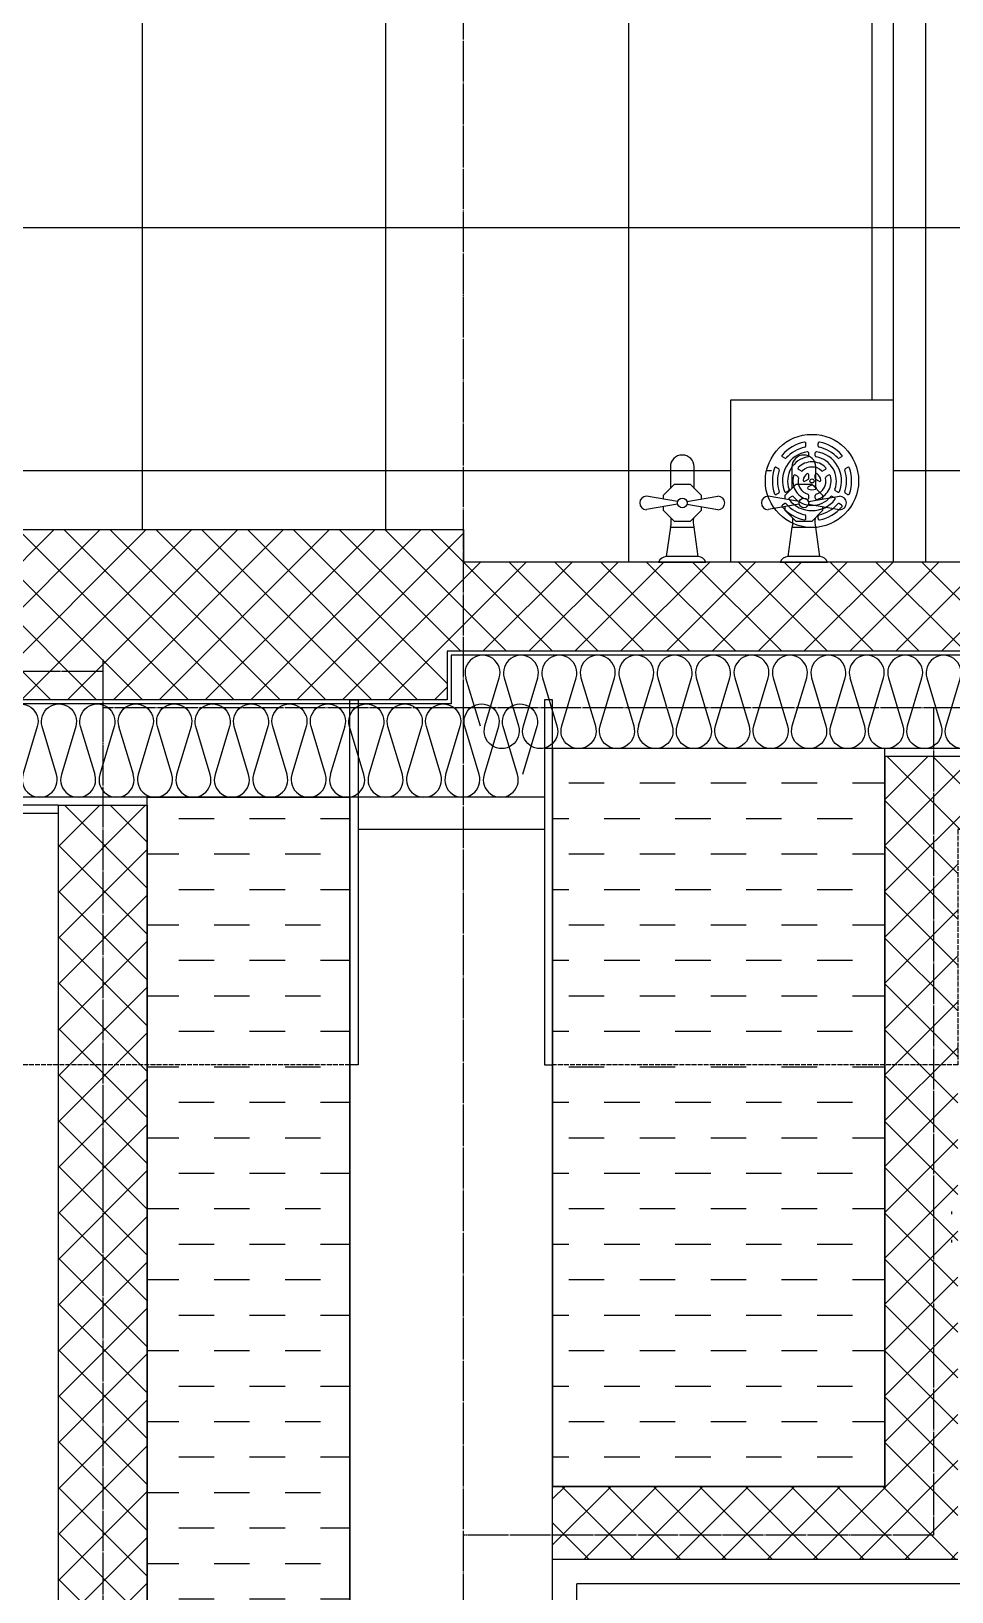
# Model space of a CAD drawing. Header units: millimetres. Extents: x 18456 to 179493, y -203649 to 469211.
# Drawn here: x 126061 to 127197, y -179684 to -177760 of the extents above; entities that cross this region are included whole.
import ezdxf

# ---------------------------------------------------------------- set-up
doc = ezdxf.new("R2010")
doc.units = ezdxf.units.MM
doc.linetypes.add('X-평면도(기본형)$0$CEN', pattern=[52.5, 50, -1, 0.5, -1])
doc.linetypes.add('X-평면도(기본형)$0$HID2', pattern=[7.5, 6, -1.5])
for name, color, linetype, true_color in [('X-평면도(기본형)$0$40HAT', 9, 'Continuous', 0x808080), ('X-평면도(기본형)$0$4GYP', 4, 'Continuous', 0x00ffff), ('X-평면도(기본형)$0$CEN', 1, 'X-평면도(기본형)$0$CEN', 0xff0000), ('X-평면도(기본형)$0$FIN', 9, 'Continuous', 0x808080), ('X-평면도(기본형)$0$FUR', 6, 'Continuous', 0xff00ff), ('X-평면도(기본형)$0$INS', 9, 'Continuous', 0x808080), ('X-평면도(기본형)$0$INSUL', 9, 'Continuous', 0x808080), ('X-평면도(기본형)$0$LV', 4, 'Continuous', 0x00ffff), ('X-평면도(기본형)$0$TIL', 5, 'Continuous', 0x0000ff), ('X-평면도(기본형)$0$UIS', 7, 'X-평면도(기본형)$0$HID2', 0x000000), ('X-평면도(기본형)$0$W1', 2, 'Continuous', 0xffff00), ('X-평면도(기본형)$0$W2', 3, 'Continuous', 0x00ff00), ('X-평면도(기본형)$0$설비OPEN', 9, 'Continuous', 0x808080), ('X-평면도(기본형)$0$수전', 5, 'Continuous', 0x0000ff)]:
    doc.layers.add(name, color=color, linetype=linetype, true_color=true_color)
pattern_1 = [(315, (-605844.544, -337778.427), (28.2842712, 28.2842712), []), (45, (-605844.544, -337778.427), (-28.2842712, 28.2842712), [])]
pattern_2 = [(360, (-578501.4, -149801.68), (2e-13, 300), []), (90, (-578501.4, -149801.68), (-300, 9e-14), [])]
pattern_3 = [(0, (-337462.93, -322449.154), (43.75, 43.75), [43.75, -43.75])]

# ---------------------------------------------------------------- blocks, each defined once
blk = doc.blocks.new('X-평면도(기본형)$0$A$C66e6687a')
at = {"layer": 'X-평면도(기본형)$0$수전', "color": 8, "true_color": 0x808080}
for p, q in [((92.5, 143), (92.5, 146.4)), ((107.5, 143), (107.5, 146.4)), ((59, 115), (56, 116.7)), ((66.5, 128), (63.5, 129.7)), ((96, 131.1), (96, 134.5)), ((96, 131.1), (96, 134.5)), ((104, 131.1), (104, 134.5)), ((136.5, 129.7), (133.5, 128)), ((144, 116.7), (141, 115)), ((82.5, 105.5), (79.5, 107.2)), ((86.5, 112.4), (83.5, 114.2)), ((95.2, 101.9), (91.4, 99.7)), ((96, 103.2), (96, 107.6)), ((96, 103.2), (96, 107.6)), ((104, 103.2), (104, 107.6)), ((108.6, 99.7), (104.7, 101.9)), ((116.5, 114.2), (113.5, 112.4)), ((120.5, 107.2), (117.5, 105.5)), ((59, 85), (56, 83.3)), ((71.1, 87.9), (68.1, 86.2)), ((75.1, 81), (72.1, 79.3)), ((99.2, 94.9), (95.4, 92.7)), ((96, 78.6), (96, 82.1)), ((96, 78.6), (96, 82.1)), ((104.6, 92.7), (100.7, 94.9)), ((104, 78.6), (104, 82.1)), ((127.9, 79.3), (124.9, 81)), ((131.9, 86.2), (128.9, 87.9)), ((131.9, 86.2), (128.9, 87.9)), ((144, 83.3), (141, 85)), ((66.5, 72), (63.5, 70.3)), ((136.5, 70.3), (133.5, 72)), ((92.5, 53.6), (92.5, 57)), ((107.5, 53.6), (107.5, 57))]:
    blk.add_line(p, q, dxfattribs=at)
blk.add_lwpolyline([(0, 0), (0, 200), (200, 200), (200, 0)], close=True, dxfattribs=at)
for radius in [57.5, 2.5]:
    blk.add_circle((100, 100), radius, dxfattribs=at)
for centre, radius, start, end in [((100, 100), 48.8, 100.9688, 139.0312), ((100, 100), 36.5, 99.0541, 200.9459), ((100, 100), 42.5, 101.8165, 138.1835), ((91, 146.4), 1.5, 0, 100.9688), ((91, 143), 1.5, 281.8165, 0), ((94.5, 134.5), 1.5, 0, 99.0541), ((105.5, 134.5), 1.5, 80.9459, 180), ((100, 100), 36.5, 339.0541, 80.9459), ((109, 146.4), 1.5, 79.0312, 180), ((109, 143), 1.5, 180, 258.1835), ((100, 100), 42.5, 41.8165, 78.1835), ((100, 100), 48.8, 40.9688, 79.0312), ((100, 100), 48.8, 160.9688, 199.0312), ((55.3, 115.4), 1.5, 60, 160.9688), ((64.3, 131), 1.5, 139.0312, 240), ((67.2, 129.3), 1.5, 240, 318.1835), ((100, 100), 30.1, 100.0234, 199.9766), ((84.2, 115.5), 1.5, 135.5894, 240), ((100, 100), 23.6, 44.4106, 135.5894), ((100, 100), 17.2, 47.0576, 132.9424), ((94.5, 131.1), 1.5, 280.0234, 0), ((94.5, 131.1), 1.5, 280.0234, 0), ((105.5, 131.1), 1.5, 180, 259.9766), ((100, 100), 30.1, 340.0234, 79.9766), ((115.8, 115.5), 1.5, 300, 44.4106), ((132.8, 129.3), 1.5, 221.8165, 300), ((135.7, 131), 1.5, 300, 40.9688), ((144.7, 115.4), 1.5, 19.0312, 120), ((100, 100), 48.8, 340.9688, 19.0312), ((100, 100), 42.5, 161.8165, 198.1835), ((58.2, 113.7), 1.5, 341.8165, 60), ((100, 100), 23.6, 164.4106, 255.5894), ((78.7, 105.9), 1.5, 60, 164.4106), ((81.7, 104.2), 1.5, 347.0576, 60), ((100, 100), 17.2, 167.0576, 252.9424), ((87.2, 113.7), 1.5, 240, 312.9424), ((90.6, 101), 1.5, 174.1895, 300), ((100, 100), 10.9, 125.8105, 174.1895), ((94.5, 107.6), 1.5, 0, 125.8105), ((94.5, 103.2), 1.5, 300, 0), ((105.5, 107.6), 1.5, 54.1895, 180), ((105.5, 103.2), 1.5, 180, 240), ((100, 100), 17.2, 287.0576, 12.9424), ((100, 100), 23.6, 284.4106, 15.5894), ((100, 100), 10.9, 5.8105, 54.1895), ((109.4, 101), 1.5, 240, 5.8105), ((112.8, 113.7), 1.5, 227.0576, 300), ((118.3, 104.2), 1.5, 120, 192.9424), ((121.3, 105.9), 1.5, 15.5894, 120), ((141.8, 113.7), 1.5, 120, 198.1835), ((100, 100), 42.5, 341.8165, 18.1835), ((55.3, 84.6), 1.5, 199.0312, 300), ((58.2, 86.3), 1.5, 300, 18.1835), ((67.4, 87.5), 1.5, 200.9459, 300), ((70.3, 89.2), 1.5, 300, 19.9766), ((72.9, 78), 1.5, 120, 219.0541), ((100, 100), 36.5, 219.0541, 320.9459), ((75.8, 79.7), 1.5, 40.0234, 120), ((100, 100), 30.1, 220.0234, 319.9766), ((94.5, 78.6), 1.5, 255.5894, 0), ((96.1, 91.4), 1.5, 120, 245.8105), ((94.5, 82.1), 1.5, 0, 72.9424), ((100, 100), 10.9, 245.8105, 294.1895), ((100, 93.6), 1.5, 60, 120), ((105.5, 82.1), 1.5, 107.0576, 180), ((105.5, 78.6), 1.5, 180, 284.4106), ((103.9, 91.4), 1.5, 294.1895, 60), ((124.2, 79.7), 1.5, 60, 139.9766), ((127.1, 78), 1.5, 320.9459, 60), ((129.7, 89.2), 1.5, 160.0234, 240), ((132.6, 87.5), 1.5, 240, 339.0541), ((141.8, 86.3), 1.5, 161.8165, 240), ((144.7, 84.6), 1.5, 240, 340.9688), ((64.3, 69), 1.5, 120, 220.9688), ((100, 100), 48.8, 220.9688, 259.0312), ((67.2, 70.7), 1.5, 41.8165, 120), ((100, 100), 42.5, 221.8165, 258.1835), ((91, 57), 1.5, 0, 78.1835), ((109, 57), 1.5, 101.8165, 180), ((100, 100), 42.5, 281.8165, 318.1835), ((100, 100), 48.8, 280.9688, 319.0312), ((132.8, 70.7), 1.5, 60, 138.1835), ((135.7, 69), 1.5, 319.0312, 60), ((91, 53.6), 1.5, 259.0312, 360), ((109, 53.6), 1.5, 180, 280.9688)]:
    blk.add_arc(centre, radius, start, end, dxfattribs=at)
blk = doc.blocks.new('X-평면도(기본형)$0$수전-1')
at = {"layer": 'X-평면도(기본형)$0$수전'}
for p, q in [((33548.8, -11093.5), (33542.1, -11055.2)), ((33552.1, -11093.5), (33558.8, -11055.2)), ((33477.5, -11070.1), (33477.5, -11099.3)), ((33484.5, -11099.3), (33484.5, -11079.4)), ((33594.8, -11084.6), (33568.4, -11084.6)), ((33477.5, -11099.3), (33477.5, -11128.5)), ((33484.5, -11119.2), (33484.5, -11099.3)), ((33548.8, -11105.1), (33542.1, -11143.3)), ((33552.1, -11105.1), (33558.8, -11143.3)), ((33568.4, -11114), (33594.8, -11114))]:
    blk.add_line(p, q, dxfattribs=at)
for points in [[(33484.5, -11080), (33520.4, -11085), (33520.4, -11099.3), (33520.4, -11113.6), (33484.5, -11118.6)], [(33545.7, -11122.4), (33540.9, -11122.4), (33527.3, -11108.9), (33527.3, -11089.7), (33540.9, -11076.2), (33545.7, -11076.2)], [(33555.1, -11076.2), (33560, -11076.2), (33573.5, -11089.7), (33573.5, -11108.9)], [(33573.5, -11108.9), (33560, -11122.4), (33555.1, -11122.4)]]:
    blk.add_lwpolyline(points, dxfattribs=at)
blk.add_circle((33550.4, -11099.3), 5.91, dxfattribs=at)
for centre, radius, start, end in [((33550.4, -11055.2), 8.37, 0, 180), ((33471.5, -11081.8), 13.2, 10.588, 62.8148), ((33527.4, -11057.7), 28.1, 255.692, 278.489), ((33594.8, -11099.3), 14.7, 270, 90), ((33471.5, -11116.8), 13.2, 297.1852, 349.412), ((33527.4, -11140.9), 28.1, 81.511, 104.308), ((33550.4, -11143.3), 8.37, 180, 0)]:
    blk.add_arc(centre, radius, start, end, dxfattribs=at)
blk = doc.blocks.new('X-평면도(기본형)$0$A$C5C7666B6')
at = {"layer": 'X-평면도(기본형)$0$FUR', "color": 8, "true_color": 0x808080}
for p, q in [((-47.5, 141.3), (-47.5, 144.4)), ((-47.5, 106.3), (-47.5, 109.4))]:
    blk.add_line(p, q, dxfattribs=at)
blk = doc.blocks.new('X-평면도(기본형)$0$A$C019C01BD')
at = {"layer": 'X-평면도(기본형)$0$FUR', "xscale": -1, "rotation": 90}
blk.add_blockref('X-평면도(기본형)$0$A$C5C7666B6', (198.5, 1200.3), dxfattribs=at)
blk = doc.blocks.new('X-평면도(기본형)$0$ba17001400')
at = {"layer": 'X-평면도(기본형)$0$FUR', "linetype": 'ByBlock', "rotation": 180}
blk.add_blockref('X-평면도(기본형)$0$A$C019C01BD', (1923.1, 1500.3), dxfattribs=at)
blk = doc.blocks.new('X-평면도(기본형)$0$is')
at = {"layer": 'X-평면도(기본형)$0$INS'}
blk.add_line((0, 450), (0, 0), dxfattribs=at)
at = {"layer": 'X-평면도(기본형)$0$W1'}
blk.add_lwpolyline([(0, 0), (-10, 0), (-10, 450), (0, 450)], dxfattribs=at)
blk = doc.blocks.new('U185 (X-평면도(기본형)$0$ins-l)')
at = {"layer": 'X-평면도(기본형)$0$INSUL', "color": 8, "true_color": 0x808080}
for p, q in [((36.9, 24.2), (21.4, 75.8)), ((57.5, 75.8), (42, 24.2)), ((78.1, 24.2), (62.6, 75.8)), ((98.7, 75.8), (83.2, 24.2)), ((119.3, 24.2), (103.8, 75.8)), ((139.9, 75.8), (124.5, 24.2)), ((160.5, 24.2), (145.1, 75.8)), ((181.1, 75.8), (165.7, 24.2)), ((201.7, 24.2), (186.3, 75.8)), ((222.3, 75.8), (206.9, 24.2)), ((243, 24.2), (227.5, 75.8)), ((263.6, 75.8), (248.1, 24.2)), ((284.2, 24.2), (268.7, 75.8)), ((304.8, 75.8), (289.3, 24.2)), ((325.4, 24.2), (309.9, 75.8)), ((346, 75.8), (330.6, 24.2)), ((366.6, 24.2), (351.2, 75.8)), ((387.2, 75.8), (371.8, 24.2)), ((407.8, 24.2), (392.4, 75.8)), ((428.4, 75.8), (413, 24.2)), ((449.1, 24.2), (433.6, 75.8)), ((469.7, 75.8), (454.2, 24.2)), ((490.3, 24.2), (474.8, 75.8)), ((510.9, 75.8), (495.4, 24.2)), ((531.5, 24.2), (516, 75.8)), ((552.1, 75.8), (536.6, 24.2)), ((572.7, 24.2), (557.3, 75.8)), ((593.3, 75.8), (577.9, 24.2)), ((613.9, 24.2), (598.5, 75.8)), ((634.5, 75.8), (619.1, 24.2)), ((655.2, 24.2), (639.7, 75.8)), ((675.8, 75.8), (660.3, 24.2)), ((696.4, 24.2), (680.9, 75.8)), ((717, 75.8), (701.5, 24.2)), ((737.6, 24.2), (722.1, 75.8)), ((758.2, 75.8), (742.7, 24.2)), ((778.8, 24.2), (763.4, 75.8)), ((799.4, 75.8), (784, 24.2)), ((820, 24.2), (804.6, 75.8)), ((840.6, 75.8), (825.2, 24.2)), ((861.3, 24.2), (845.8, 75.8)), ((881.9, 75.8), (866.4, 24.2)), ((902.5, 24.2), (887, 75.8)), ((923.1, 75.8), (907.6, 24.2)), ((943.7, 24.2), (928.2, 75.8)), ((964.3, 75.8), (948.8, 24.2)), ((984.9, 24.2), (969.5, 75.8)), ((1005.5, 75.8), (990.1, 24.2)), ((1026.1, 24.2), (1010.7, 75.8)), ((1046.7, 75.8), (1031.3, 24.2)), ((1067.4, 24.2), (1051.9, 75.8)), ((1088, 75.8), (1072.5, 24.2)), ((1108.6, 24.2), (1093.1, 75.8)), ((1129.2, 75.8), (1113.7, 24.2)), ((1149.8, 24.2), (1134.3, 75.8)), ((1170.4, 75.8), (1154.9, 24.2)), ((1191, 24.2), (1175.6, 75.8)), ((1211.6, 75.8), (1196.2, 24.2)), ((1232.2, 24.2), (1216.8, 75.8)), ((1252.8, 75.8), (1237.4, 24.2)), ((1273.5, 24.2), (1258, 75.8)), ((1294.1, 75.8), (1278.6, 24.2)), ((1314.7, 24.2), (1299.2, 75.8)), ((1335.3, 75.8), (1319.8, 24.2)), ((1355.9, 24.2), (1340.4, 75.8)), ((1376.5, 75.8), (1361, 24.2)), ((1397.1, 24.2), (1381.7, 75.8)), ((1417.7, 75.8), (1402.3, 24.2)), ((1438.3, 24.2), (1422.9, 75.8)), ((1458.9, 75.8), (1443.5, 24.2)), ((1479.5, 24.2), (1464.1, 75.8)), ((1500.2, 75.8), (1484.7, 24.2)), ((1520.8, 24.2), (1505.3, 75.8)), ((1541.4, 75.8), (1525.9, 24.2)), ((1562, 24.2), (1546.5, 75.8)), ((1582.6, 75.8), (1567.1, 24.2)), ((1603.2, 24.2), (1587.8, 75.8)), ((1623.8, 75.8), (1608.4, 24.2)), ((1644.4, 24.2), (1629, 75.8)), ((1665, 75.8), (1649.6, 24.2)), ((1685.6, 24.2), (1670.2, 75.8)), ((1706.3, 75.8), (1690.8, 24.2))]:
    blk.add_line(p, q, dxfattribs=at)
at = {"layer": 'X-평면도(기본형)$0$INSUL', "color": 8, "true_color": 0x808080, "extrusion": (0, 0, -1)}
for centre in [(-39.4, 81.2), (-80.7, 81.2), (-121.9, 81.2), (-163.1, 81.2), (-204.3, 81.2), (-245.5, 81.2), (-286.8, 81.2), (-328, 81.2), (-369.2, 81.2), (-410.4, 81.2), (-451.6, 81.2), (-492.9, 81.2), (-534.1, 81.2), (-575.3, 81.2), (-616.5, 81.2), (-657.7, 81.2), (-699, 81.2), (-740.2, 81.2), (-781.4, 81.2), (-822.6, 81.2), (-863.8, 81.2), (-905.1, 81.2), (-946.3, 81.2), (-987.5, 81.2), (-1028.7, 81.2), (-1069.9, 81.2), (-1111.1, 81.2), (-1152.4, 81.2), (-1193.6, 81.2), (-1234.8, 81.2), (-1276, 81.2), (-1317.2, 81.2), (-1358.5, 81.2), (-1399.7, 81.2), (-1440.9, 81.2), (-1482.1, 81.2), (-1523.3, 81.2), (-1564.6, 81.2), (-1605.8, 81.2), (-1647, 81.2), (-1688.2, 81.2)]:
    blk.add_arc(centre, 18.8, 343.3008, 196.6992, dxfattribs=at)
at = {"layer": 'X-평면도(기본형)$0$INSUL', "color": 8, "true_color": 0x808080}
for centre in [(18.8, 18.8), (60, 18.8), (101.3, 18.8), (142.5, 18.8), (183.7, 18.8), (224.9, 18.8), (266.1, 18.8), (307.4, 18.8), (348.6, 18.8), (389.8, 18.8), (431, 18.8), (472.2, 18.8), (513.5, 18.8), (554.7, 18.8), (595.9, 18.8), (637.1, 18.8), (678.3, 18.8), (719.6, 18.8), (760.8, 18.8), (802, 18.8), (843.2, 18.8), (884.4, 18.8), (925.7, 18.8), (966.9, 18.8), (1008.1, 18.8), (1049.3, 18.8), (1090.5, 18.8), (1131.8, 18.8), (1173, 18.8), (1214.2, 18.8), (1255.4, 18.8), (1296.6, 18.8), (1337.9, 18.8), (1379.1, 18.8), (1420.3, 18.8), (1461.5, 18.8), (1502.7, 18.8), (1544, 18.8), (1585.2, 18.8), (1626.4, 18.8), (1667.6, 18.8)]:
    blk.add_arc(centre, 18.8, 163.3008, 16.6992, dxfattribs=at)
blk = doc.blocks.new('U186 (X-평면도(기본형)$0$ins-l)')
at = {"layer": 'X-평면도(기본형)$0$INSUL', "color": 8, "true_color": 0x808080}
for p, q in [((36.9, 24.2), (21.4, 75.8)), ((57.5, 75.8), (42, 24.2)), ((78.1, 24.2), (62.6, 75.8)), ((98.7, 75.8), (83.2, 24.2)), ((119.3, 24.2), (103.8, 75.8)), ((139.9, 75.8), (124.5, 24.2)), ((160.5, 24.2), (145.1, 75.8)), ((181.1, 75.8), (165.7, 24.2)), ((201.7, 24.2), (186.3, 75.8)), ((222.3, 75.8), (206.9, 24.2)), ((243, 24.2), (227.5, 75.8)), ((263.6, 75.8), (248.1, 24.2)), ((284.2, 24.2), (268.7, 75.8)), ((304.8, 75.8), (289.3, 24.2)), ((325.4, 24.2), (309.9, 75.8)), ((346, 75.8), (330.6, 24.2)), ((366.6, 24.2), (351.2, 75.8)), ((387.2, 75.8), (371.8, 24.2)), ((407.8, 24.2), (392.4, 75.8)), ((428.4, 75.8), (413, 24.2)), ((449.1, 24.2), (433.6, 75.8)), ((469.7, 75.8), (454.2, 24.2)), ((490.3, 24.2), (474.8, 75.8)), ((510.9, 75.8), (495.4, 24.2)), ((531.5, 24.2), (516, 75.8)), ((552.1, 75.8), (536.6, 24.2)), ((572.7, 24.2), (557.3, 75.8)), ((593.3, 75.8), (577.9, 24.2)), ((613.9, 24.2), (598.5, 75.8)), ((634.5, 75.8), (619.1, 24.2)), ((655.2, 24.2), (639.7, 75.8)), ((675.8, 75.8), (660.3, 24.2)), ((696.4, 24.2), (680.9, 75.8)), ((717, 75.8), (701.5, 24.2)), ((737.6, 24.2), (722.1, 75.8)), ((758.2, 75.8), (742.7, 24.2)), ((778.8, 24.2), (763.4, 75.8)), ((799.4, 75.8), (784, 24.2)), ((820, 24.2), (804.6, 75.8)), ((840.6, 75.8), (825.2, 24.2)), ((861.3, 24.2), (845.8, 75.8)), ((881.9, 75.8), (866.4, 24.2)), ((902.5, 24.2), (887, 75.8)), ((923.1, 75.8), (907.6, 24.2)), ((943.7, 24.2), (928.2, 75.8)), ((964.3, 75.8), (948.8, 24.2)), ((984.9, 24.2), (969.5, 75.8)), ((1005.5, 75.8), (990.1, 24.2)), ((1026.1, 24.2), (1010.7, 75.8)), ((1046.7, 75.8), (1031.3, 24.2)), ((1067.4, 24.2), (1051.9, 75.8)), ((1088, 75.8), (1072.5, 24.2)), ((1108.6, 24.2), (1093.1, 75.8)), ((1129.2, 75.8), (1113.7, 24.2)), ((1149.8, 24.2), (1134.3, 75.8)), ((1170.4, 75.8), (1154.9, 24.2)), ((1191, 24.2), (1175.6, 75.8)), ((1211.6, 75.8), (1196.2, 24.2)), ((1232.2, 24.2), (1216.8, 75.8)), ((1252.8, 75.8), (1237.4, 24.2)), ((1273.5, 24.2), (1258, 75.8)), ((1294.1, 75.8), (1278.6, 24.2)), ((1314.7, 24.2), (1299.2, 75.8)), ((1335.3, 75.8), (1319.8, 24.2))]:
    blk.add_line(p, q, dxfattribs=at)
at = {"layer": 'X-평면도(기본형)$0$INSUL', "color": 8, "true_color": 0x808080, "extrusion": (0, 0, -1)}
for centre in [(-39.4, 81.2), (-80.7, 81.2), (-121.9, 81.2), (-163.1, 81.2), (-204.3, 81.2), (-245.5, 81.2), (-286.8, 81.2), (-328, 81.2), (-369.2, 81.2), (-410.4, 81.2), (-451.6, 81.2), (-492.9, 81.2), (-534.1, 81.2), (-575.3, 81.2), (-616.5, 81.2), (-657.7, 81.2), (-699, 81.2), (-740.2, 81.2), (-781.4, 81.2), (-822.6, 81.2), (-863.8, 81.2), (-905.1, 81.2), (-946.3, 81.2), (-987.5, 81.2), (-1028.7, 81.2), (-1069.9, 81.2), (-1111.1, 81.2), (-1152.4, 81.2), (-1193.6, 81.2), (-1234.8, 81.2), (-1276, 81.2), (-1317.2, 81.2)]:
    blk.add_arc(centre, 18.8, 343.3008, 196.6992, dxfattribs=at)
at = {"layer": 'X-평면도(기본형)$0$INSUL', "color": 8, "true_color": 0x808080}
for centre in [(18.8, 18.8), (60, 18.8), (101.3, 18.8), (142.5, 18.8), (183.7, 18.8), (224.9, 18.8), (266.1, 18.8), (307.4, 18.8), (348.6, 18.8), (389.8, 18.8), (431, 18.8), (472.2, 18.8), (513.5, 18.8), (554.7, 18.8), (595.9, 18.8), (637.1, 18.8), (678.3, 18.8), (719.6, 18.8), (760.8, 18.8), (802, 18.8), (843.2, 18.8), (884.4, 18.8), (925.7, 18.8), (966.9, 18.8), (1008.1, 18.8), (1049.3, 18.8), (1090.5, 18.8), (1131.8, 18.8), (1173, 18.8), (1214.2, 18.8), (1255.4, 18.8), (1296.6, 18.8)]:
    blk.add_arc(centre, 18.8, 163.3008, 16.6992, dxfattribs=at)

msp = doc.modelspace()

# ---------------------------------------------------------------- hatches: boundary and pattern name
at = {"layer": 'X-평면도(기본형)$0$40HAT'}
h = msp.add_hatch(dxfattribs=at)
h.set_pattern_fill('H3', color=256, scale=40, style=0, pattern_type=2)
h.set_pattern_definition(pattern_1)
h.paths.add_polyline_path([(125159.6, -178584.2), (125159.6, -178374.2), (126594.6, -178374.2), (126594.6, -178414.2), (128344.6, -178414.2), (128344.6, -177824.2), (128839.6, -177824.2), (128839.6, -178034.2), (128554.6, -178034.2), (128554.6, -178524.2), (126574.6, -178524.2), (126574.6, -178584.2)], flags=0)
h = msp.add_hatch(dxfattribs=at)
h.set_pattern_fill('H3', color=256, scale=40, style=0, pattern_type=2)
h.set_pattern_definition(pattern_1)
h.paths.add_polyline_path([(126704.6, -179644.2), (126704.6, -179554.2), (127114.6, -179554.2), (127114.6, -178654.2), (128694.6, -178654.2), (128694.6, -179014.2), (128574.6, -179014.2), (128574.6, -179674.2), (128484.6, -179674.2), (128484.6, -178744.2), (127204.6, -178744.2), (127204.6, -179644.2)], flags=0)
h = msp.add_hatch(dxfattribs=at)
h.set_pattern_fill('H3', color=256, scale=40, style=0, pattern_type=2)
h.set_pattern_definition(pattern_1)
h.paths.add_polyline_path([(126094.6, -178714.2), (126204.6, -178714.2), (126204.6, -179944.2), (126454.6, -179944.2), (126454.6, -180054.2), (126094.6, -180054.2)], flags=0)
at = {"layer": 'X-평면도(기본형)$0$TIL'}
h = msp.add_hatch(dxfattribs=at)
h.set_pattern_fill('H3', color=256, scale=300, angle=45, style=0, pattern_type=2)
h.set_pattern_definition(pattern_2)
h.paths.add_polyline_path([(126924.6, -178414.2), (126924.6, -178214.2), (127124.6, -178214.2), (127124.6, -178414.2), (128344.6, -178414.2), (128344.6, -177824.2), (128839.6, -177824.2), (128839.6, -178144.2), (129759.6, -178144.2), (129759.6, -177824.2), (130324.6, -177824.2), (130324.6, -177349.2), (128184.6, -177349.2), (128184.6, -177594.2), (127124.6, -177594.2), (127124.6, -176689.2), (125659.6, -176689.2), (125659.6, -177064.2), (120264.6, -177064.2), (120264.6, -178374.2), (123639.6, -178374.2), (123639.6, -178489.2), (125159.6, -178489.2), (125159.6, -178374.2), (126594.6, -178374.2), (126594.6, -178414.2), (126924.6, -178414.2)], flags=0)
h = msp.add_hatch(dxfattribs=at)
h.set_pattern_fill('H3', color=256, scale=300, angle=45, style=0, pattern_type=2)
h.set_pattern_definition(pattern_2)
h.paths.add_polyline_path([(126974.6, -178285.8), (126973.6, -178287.5), (126972.7, -178289.3), (126971.9, -178291.1), (126971.1, -178292.9), (126970.4, -178294.7), (126969.8, -178296.6), (126969.2, -178298.5), (126968.7, -178300.4), (126968.3, -178302.4), (126967.9, -178304.3), (126967.6, -178306.3), (126967.4, -178308.2), (126967.2, -178310.2), (126967.1, -178312.2), (126967.1, -178314.2), (126967.1, -178316.1), (126967.2, -178318.1), (126967.4, -178320.1), (126967.6, -178322), (126967.9, -178324), (126968.3, -178325.9), (126968.7, -178327.9), (126969.2, -178329.8), (126969.8, -178331.7), (126970.4, -178333.6), (126971.1, -178335.4), (126971.9, -178337.2), (126972.7, -178339), (126973.6, -178340.8), (126974.6, -178342.5), (126974.6, -178285.8)], flags=0)
at = {"layer": 'X-평면도(기본형)$0$설비OPEN'}
h = msp.add_hatch(dxfattribs=at)
h.set_pattern_fill('DASH', color=256, scale=350, style=0, pattern_type=2)
h.set_pattern_definition(pattern_3)
h.paths.add_polyline_path([(127114.6, -178644.2), (126704.6, -178644.2), (126704.6, -179554.2), (127114.6, -179554.2)], flags=0)
h = msp.add_hatch(dxfattribs=at)
h.set_pattern_fill('DASH', color=256, scale=350, style=0, pattern_type=2)
h.set_pattern_definition(pattern_3)
h.paths.add_polyline_path([(126454.6, -178704.2), (126204.6, -178704.2), (126204.6, -179944.2), (126454.6, -179944.2)], flags=0)

# ---------------------------------------------------------------- linework, layer by layer
at = {"layer": 'X-평면도(기본형)$0$4GYP'}
for p, q in [((126094.6, -178714.2), (125149.6, -178714.2)), ((126094.6, -178724.2), (125149.6, -178724.2))]:
    msp.add_line(p, q, dxfattribs=at)
at = {"layer": 'X-평면도(기본형)$0$CEN'}
for p, q in [((126594.6, -181234.2), (126594.6, -175439.2)), ((126149.6, -178534.2), (126149.6, -180164.2)), ((126149.6, -178549.2), (119564.6, -178549.2)), ((130414.6, -178594.2), (126149.6, -178594.2)), ((127174.6, -178594.2), (127174.6, -179614.2)), ((127174.6, -179614.2), (126594.6, -179614.2))]:
    msp.add_line(p, q, dxfattribs=at)
at = {"layer": 'X-평면도(기본형)$0$FIN'}
for p in [(127234.6, -179674.2), (126734.6, -181094.2)]:
    msp.add_line(p, (126734.6, -179674.2), dxfattribs=at)
at = {"layer": 'X-평면도(기본형)$0$INS'}
for p, q in [((126579.6, -178529.2), (126579.6, -178589.2)), ((128559.6, -178529.2), (126579.6, -178529.2)), ((126579.6, -178589.2), (125149.6, -178589.2)), ((126694.6, -178644.2), (126694.6, -178704.2)), ((128674.6, -178644.2), (126694.6, -178644.2)), ((126694.6, -178704.2), (125149.6, -178704.2))]:
    msp.add_line(p, q, dxfattribs=at)
at = {"layer": 'X-평면도(기본형)$0$LV'}
for p, q in [((127124.6, -177594.2), (127124.6, -178414.2)), ((127164.6, -177594.2), (127164.6, -178414.2))]:
    msp.add_line(p, q, dxfattribs=at)
at = {"layer": 'X-평면도(기본형)$0$UIS'}
for points in [[(130214.6, -180274.2), (129764.6, -180274.2), (129764.6, -178874.2), (129874.6, -178874.2), (129874.6, -178484.2), (129004.6, -178484.2), (129004.6, -178974.2), (128484.6, -178974.2), (128484.6, -178744.2), (127204.6, -178744.2), (127204.6, -179034.2), (126704.6, -179034.2)], [(126454.6, -179034.2), (120714.6, -179034.2), (120714.6, -179999.2), (119834.6, -179999.2)]]:
    msp.add_lwpolyline(points, dxfattribs=at)
at = {"layer": 'X-평면도(기본형)$0$W1'}
for p, q in [((126694.6, -178744.2), (126464.6, -178744.2)), ((126454.6, -181124.2), (126454.6, -179034.2)), ((126704.6, -181124.2), (126704.6, -179034.2))]:
    msp.add_line(p, q, dxfattribs=at)
at = {"layer": 'X-평면도(기본형)$0$W2'}
for p, q in [((125159.6, -178374.2), (126594.6, -178374.2)), ((126594.6, -178374.2), (126594.6, -178414.2)), ((128344.6, -178414.2), (126594.6, -178414.2)), ((126574.6, -178524.2), (126574.6, -178584.2)), ((128554.6, -178524.2), (126574.6, -178524.2)), ((126574.6, -178584.2), (125159.6, -178584.2)), ((128694.6, -178654.2), (127114.6, -178654.2)), ((127114.6, -178654.2), (127114.6, -179554.2)), ((126094.6, -178714.2), (126204.6, -178714.2)), ((126094.6, -178714.2), (126094.6, -180054.2)), ((126204.6, -178714.2), (126204.6, -179944.2)), ((126704.6, -179644.2), (126704.6, -179554.2)), ((127114.6, -179554.2), (126704.6, -179554.2)), ((127204.6, -179644.2), (126704.6, -179644.2))]:
    msp.add_line(p, q, dxfattribs=at)
at = {"layer": 'X-평면도(기본형)$0$설비OPEN'}
for points in [[(127114.6, -178644.2), (126704.6, -178644.2), (126704.6, -179554.2), (127114.6, -179554.2)], [(126454.6, -179944.2), (126204.6, -179944.2), (126204.6, -178704.2), (126454.6, -178704.2)]]:
    msp.add_lwpolyline(points, close=True, dxfattribs=at)

# ---------------------------------------------------------------- block references
at = {"xscale": -1, "rotation": 270}
msp.add_blockref('X-평면도(기본형)$0$ba17001400', (126944.6, -181084.2), dxfattribs=at)
at = {"layer": 'X-평면도(기본형)$0$INSUL', "yscale": 1.149999999999999, "zscale": 1.149999999999999}
for name, p, xscale in [('U185 (X-평면도(기본형)$0$ins-l)', (128559.6, -178644.2), -1.149999999999999), ('U186 (X-평면도(기본형)$0$ins-l)', (125149.6, -178704.2), 1.149999999999999)]:
    msp.add_blockref(name, p, dxfattribs=dict(at, xscale=xscale))
at = {"layer": 'X-평면도(기본형)$0$W1', "rotation": 180}
msp.add_blockref('X-평면도(기본형)$0$is', (126454.6, -178584.2), dxfattribs=at)
at = {"layer": 'X-평면도(기본형)$0$W1', "xscale": -1, "rotation": 180}
msp.add_blockref('X-평면도(기본형)$0$is', (126704.6, -178584.2), dxfattribs=at)
at = {"layer": 'X-평면도(기본형)$0$수전'}
msp.add_blockref('X-평면도(기본형)$0$A$C66e6687a', (126924.6, -178414.2), dxfattribs=at)
at = {"layer": 'X-평면도(기본형)$0$수전', "rotation": 90}
for p in [(115765.3, -211891.7), (115915.3, -211891.7)]:
    msp.add_blockref('X-평면도(기본형)$0$수전-1', p, dxfattribs=at)

doc.saveas('drawing.dxf')
